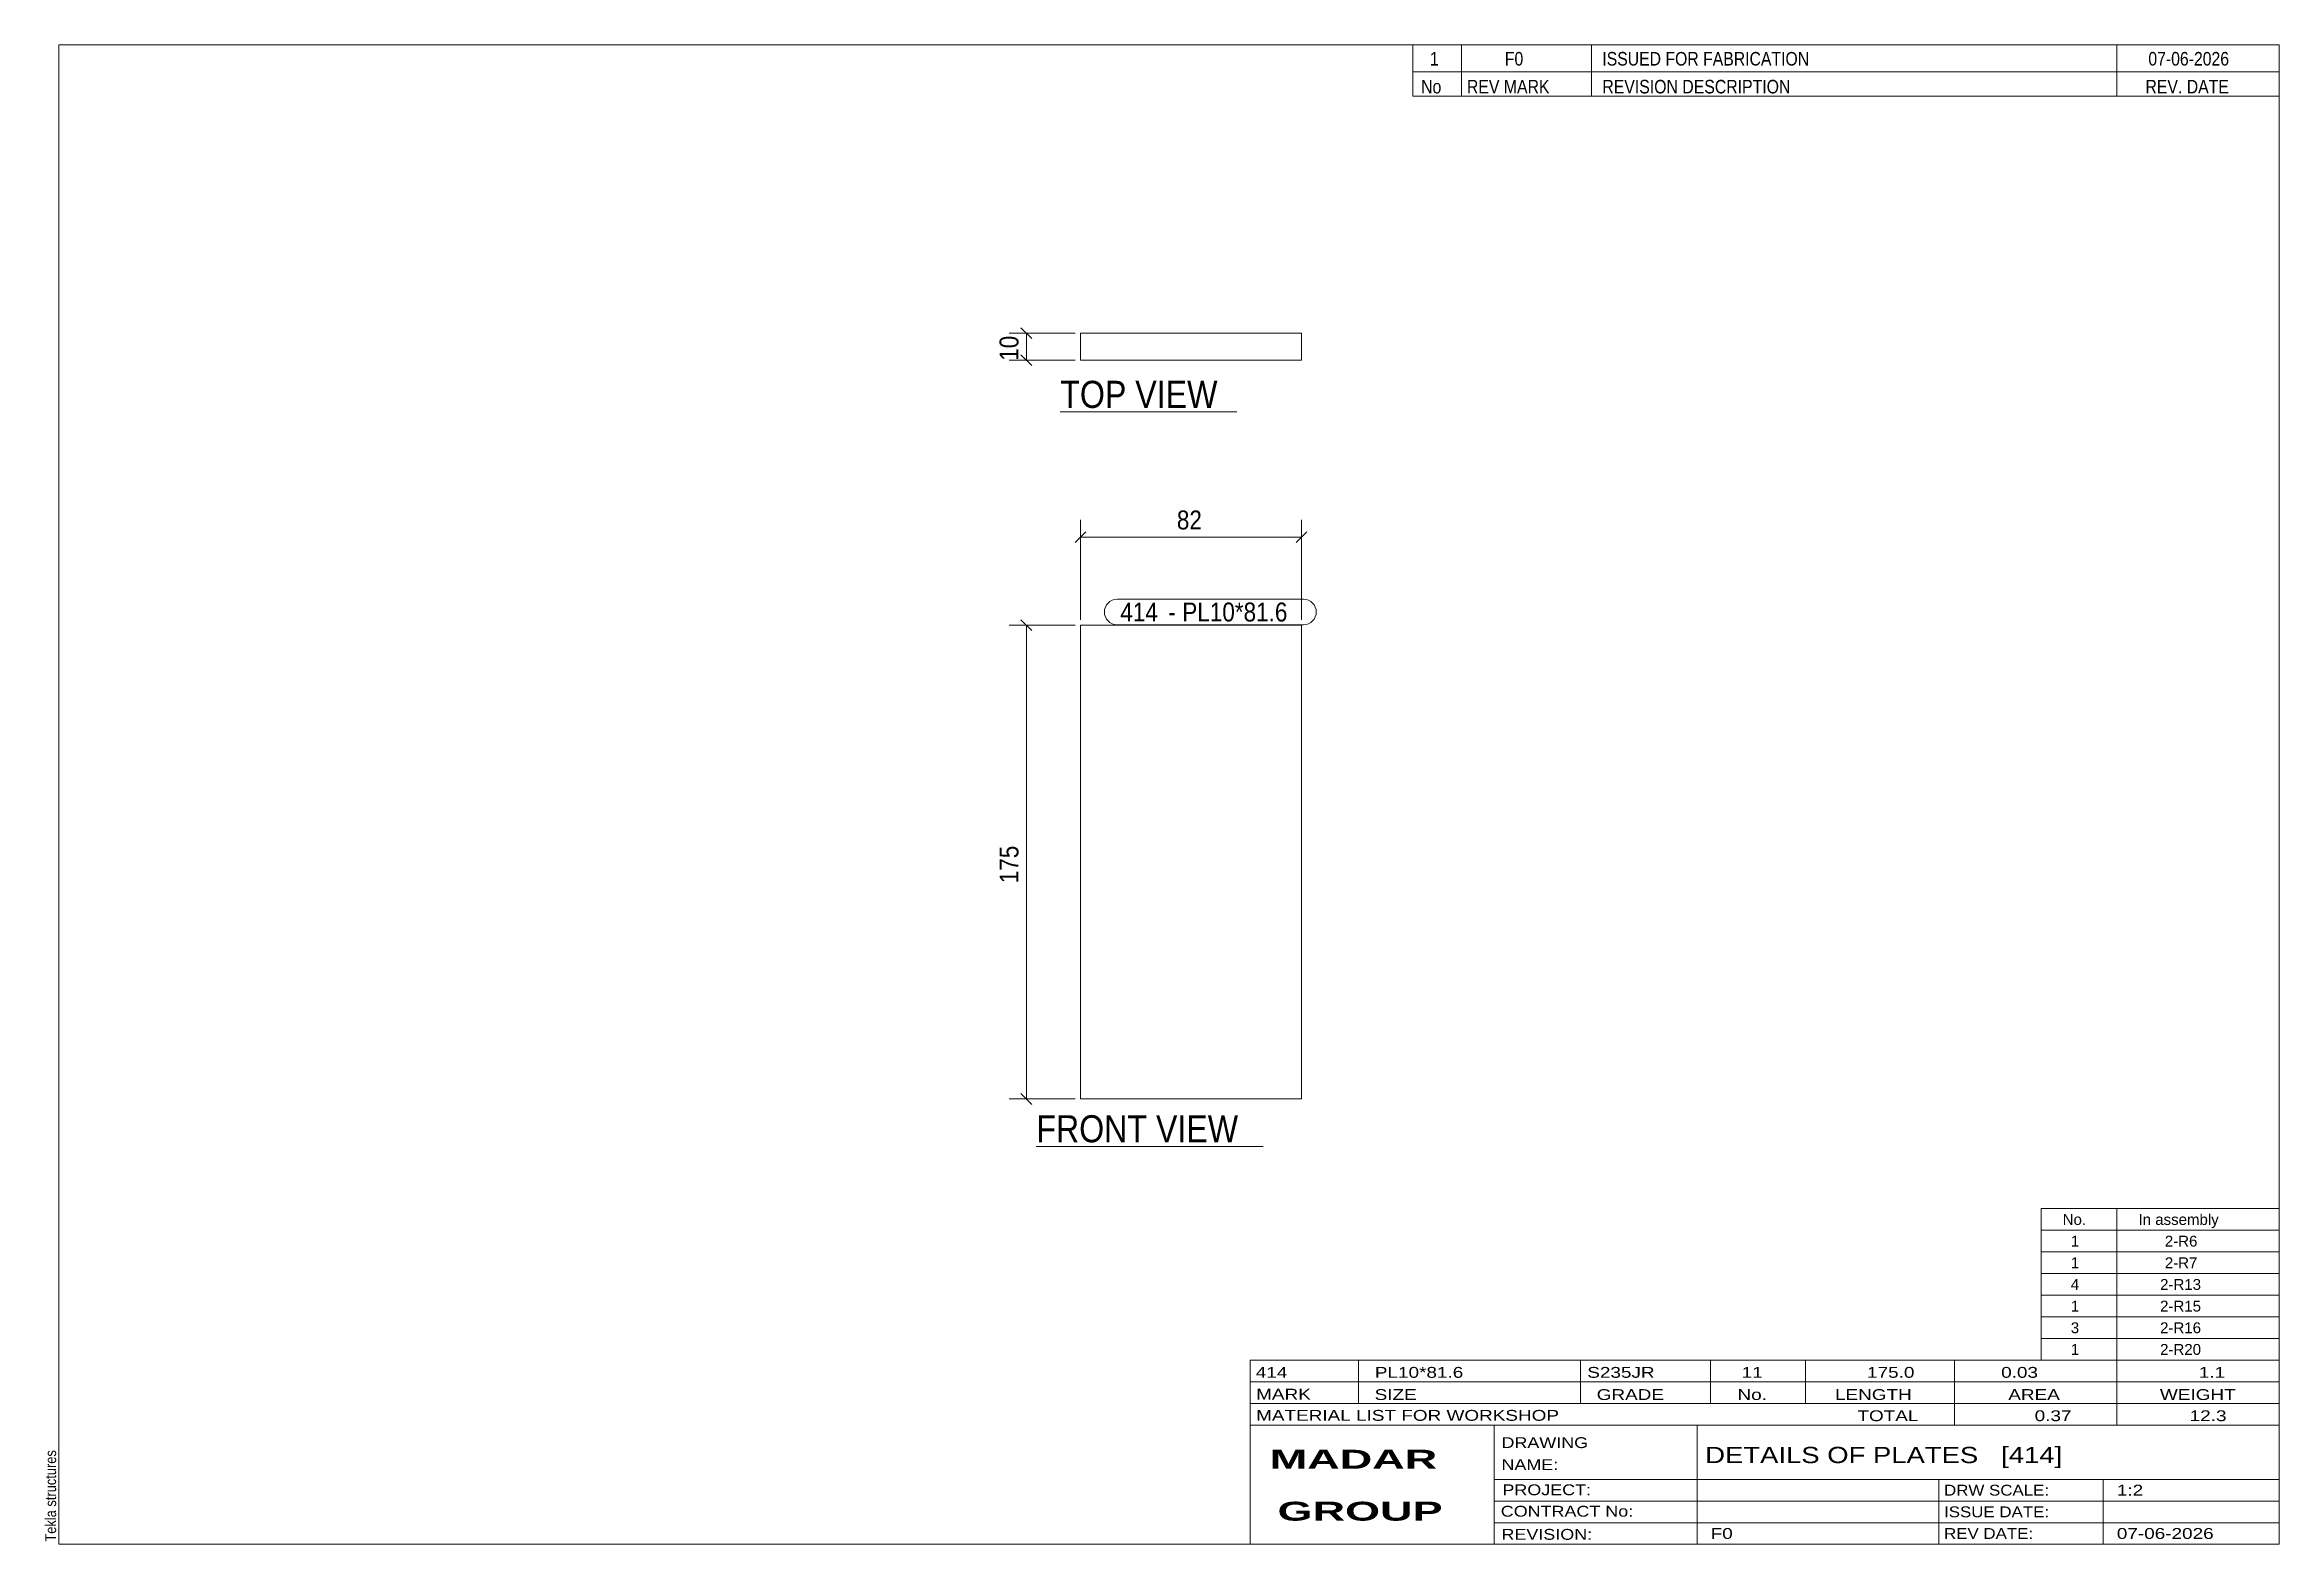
# Model space of a CAD drawing. Header units: millimetres. Extents: x 2 to 415, y 5 to 282.
import ezdxf

# ---------------------------------------------------------------- set-up
doc = ezdxf.new("R2010")
doc.units = ezdxf.units.MM
doc.linetypes.add('XKITLINE00', pattern=[0])
for name, color, linetype, lineweight in [('Dimensions', 7, 'Continuous', 0), ('DrawingSheet', 5, 'Continuous', 0), ('OtherObjectType', 7, 'Continuous', 0), ('Part', 2, 'Continuous', 0), ('PartMark', 7, 'Continuous', 0)]:
    doc.layers.add(name, color=color, linetype=linetype, lineweight=lineweight)
doc.styles.add('ARIAL', font='ARIAL.TTF')
doc.styles.add('ARIAL_BOLD', font='ARIALBD.TTF')
doc.styles.add('ARIAL_NARROW', font='ARIALN.TTF')

# ---------------------------------------------------------------- blocks, each defined once
blk = doc.blocks.new('*A1')
at = {"layer": 'Part', "color": 2, "linetype": 'XKITLINE00', "lineweight": 0}
for p, q in [((234.43, 174.76), (193.65, 174.76)), ((193.65, 174.76), (193.65, 87.26)), ((234.43, 87.26), (234.43, 174.76)), ((193.65, 87.26), (234.43, 87.26))]:
    blk.add_line(p, q, dxfattribs=at)
blk = doc.blocks.new('*A2')
at = {"layer": 'Part', "color": 2, "linetype": 'XKITLINE00', "lineweight": 0}
for p, q in [((234.43, 228.7), (193.65, 228.7)), ((193.65, 228.7), (193.65, 223.7)), ((234.43, 228.7), (234.43, 223.7)), ((234.43, 223.7), (193.65, 223.7))]:
    blk.add_line(p, q, dxfattribs=at)
blk = doc.blocks.new('*A3')
at = {"layer": 'DrawingSheet', "color": 5, "linetype": 'XKITLINE00', "lineweight": 0}
for p, q in [((415, 282), (5, 282)), ((5, 282), (5, 5)), ((415, 5), (415, 282)), ((5, 5), (415, 5))]:
    blk.add_line(p, q, dxfattribs=at)
at = {"layer": 'DrawingSheet', "color": 5, "style": 'ARIAL', "width": 0.85}
blk.add_text('Tekla structures', height=2, rotation=90, dxfattribs=at).set_placement((4.5, 5.5))
blk = doc.blocks.new('*A4')
at = {"layer": 'OtherObjectType', "color": 7, "linetype": 'XKITLINE00', "lineweight": 0}
for p, q in [((371, 67), (415, 67)), ((371, 63), (371, 67)), ((385, 63), (385, 67)), ((415, 63), (415, 67)), ((371, 63), (415, 63)), ((371, 59), (371, 63)), ((385, 59), (385, 63)), ((415, 59), (415, 63)), ((371, 59), (415, 59)), ((371, 55), (371, 59)), ((385, 55), (385, 59)), ((415, 55), (415, 59)), ((371, 55), (415, 55)), ((371, 51), (371, 55)), ((385, 51), (385, 55)), ((415, 51), (415, 55)), ((371, 51), (415, 51)), ((371, 47), (371, 51)), ((385, 47), (385, 51)), ((415, 47), (415, 51)), ((371, 47), (415, 47)), ((371, 43), (371, 47)), ((385, 43), (385, 47)), ((415, 43), (415, 47)), ((371, 43), (415, 43)), ((371, 39), (371, 43)), ((385, 39), (385, 43)), ((415, 39), (415, 43)), ((371, 39), (415, 39))]:
    blk.add_line(p, q, dxfattribs=at)
at = {"layer": 'OtherObjectType', "color": 7, "style": 'ARIAL_NARROW', "width": 1.211571}
for s, p in [('In assembly', (389, 64)), ('No.', (375, 64)), ('1', (376.5, 60)), ('2-R6', (393.86, 60)), ('1', (376.5, 56)), ('2-R7', (393.86, 56)), ('4', (376.5, 52)), ('2-R13', (392.99, 52)), ('1', (376.5, 48)), ('2-R15', (392.99, 48)), ('3', (376.5, 44)), ('2-R16', (392.99, 44)), ('1', (376.5, 40)), ('2-R20', (392.99, 40))]:
    blk.add_text(s, height=2, dxfattribs=at).set_placement(p)
blk = doc.blocks.new('*A5')
at = {"layer": 'OtherObjectType', "color": 7, "linetype": 'XKITLINE00', "lineweight": 0}
for p, q in [((255, 282), (415, 282)), ((415, 282), (255, 282)), ((255, 282), (255, 277)), ((264, 282), (264, 277)), ((288, 282), (288, 277)), ((385, 282), (385, 277)), ((415, 282), (415, 277)), ((255, 277), (415, 277)), ((255, 277), (255, 272.5)), ((255, 277), (415, 277)), ((264, 277), (264, 272.5)), ((288, 277), (288, 272.5)), ((385, 277), (385, 272.5)), ((415, 277), (415, 272.5)), ((415, 272.5), (255, 272.5))]:
    blk.add_line(p, q, dxfattribs=at)
at = {"layer": 'OtherObjectType', "color": 7, "style": 'ARIAL_NARROW'}
for s, width, p in [('1', 1.017001, (258.16, 278.15)), ('F0', 1.017001, (272, 278.15)), ('ISSUED FOR FABRICATION', 1.017001, (290, 278.15)), ('07-06-2026', 1.017001, (390.82, 278.15)), ('No', 1.02, (256.54, 273)), ('REV MARK', 1.02, (265, 273)), ('REVISION DESCRIPTION', 1.02, (290, 273)), ('REV. DATE', 1.02, (390.28, 273))]:
    blk.add_text(s, height=2.5, dxfattribs=dict(at, width=width)).set_placement(p)
blk = doc.blocks.new('*A6')
at = {"layer": 'OtherObjectType', "color": 7, "linetype": 'XKITLINE00', "lineweight": 0}
for p, q in [((225, 39), (415, 39)), ((225, 39), (225, 35)), ((225, 39), (415, 39)), ((245, 35), (245, 39)), ((286, 35), (286, 39)), ((310, 35), (310, 39)), ((327.5, 35), (327.5, 39)), ((355, 35), (355, 39)), ((385, 35), (385, 39)), ((415, 35), (415, 39)), ((225, 35), (415, 35)), ((225, 35), (225, 5)), ((225, 35), (415, 35)), ((245, 31), (245, 35)), ((286, 31), (286, 35)), ((310, 31), (310, 35)), ((327.5, 31), (327.5, 35)), ((355, 31), (355, 35)), ((385, 31), (385, 35)), ((415, 31), (415, 35)), ((225, 31), (415, 31)), ((355, 27), (355, 31)), ((385, 27), (385, 31)), ((415, 27), (415, 31)), ((225, 27), (415, 27)), ((270, 21), (270, 27)), ((307.5, 17), (307.5, 27)), ((415, 21), (415, 27)), ((270, 21), (270, 5)), ((415, 17), (415, 21)), ((270, 17), (415, 17)), ((307.5, 5), (307.5, 17)), ((352.16, 13), (352.16, 17)), ((382.5, 5), (382.5, 17)), ((415, 13), (415, 17)), ((270, 13), (415, 13)), ((352.16, 5), (352.16, 13)), ((415, 9), (415, 13)), ((270, 9), (415, 9)), ((415, 5), (415, 9)), ((225, 5), (415, 5)), ((262.5, 5), (415, 5))]:
    blk.add_line(p, q, dxfattribs=at)
at = {"layer": 'OtherObjectType', "color": 7, "style": 'ARIAL_NARROW'}
for s, height, width, p in [('414', 2, 1.525501, (226.01, 35.76)), ('PL10*81.6', 2, 1.525501, (248, 35.76)), ('S235JR', 2, 1.525501, (287.22, 35.76)), ('11', 2, 1.525501, (315.73, 35.76)), ('175.0', 2, 1.525501, (338.88, 35.76)), ('0.03', 2, 1.525501, (363.64, 35.76)), ('1.1', 2, 1.525501, (400.14, 35.76)), ('MARK', 2, 1.525501, (226.08, 31.73)), ('SIZE', 2, 1.525501, (247.96, 31.66)), ('GRADE', 2, 1.525501, (288.96, 31.66)), ('No.', 2, 1.525501, (314.96, 31.66)), ('LENGTH', 2, 1.525501, (332.96, 31.66)), ('AREA', 2, 1.525501, (364.96, 31.66)), ('WEIGHT', 2, 1.525501, (392.96, 31.66)), ('MATERIAL LIST FOR WORKSHOP', 2, 1.525501, (226.08, 27.82)), ('TOTAL', 2, 1.525501, (337.1, 27.75)), ('0.37', 2, 1.525501, (369.83, 27.75)), ('12.3', 2, 1.525501, (398.45, 27.75)), ('DRAWING', 2, 1.445, (271.38, 22.78)), ('NAME:', 2, 1.445, (271.38, 18.72)), ('DETAILS OF PLATES   [414]', 3, 1.474651, (309, 20)), ('PROJECT:', 2, 1.445, (271.55, 14.07)), ('DRW SCALE:', 2, 1.36, (353.1, 14)), ('1:2', 2, 1.525501, (385, 14)), ('CONTRACT No:', 2, 1.445, (271.25, 10.11)), ('ISSUE DATE:', 2, 1.36, (353.1, 10)), ('REVISION:', 2, 1.445, (271.38, 5.84)), ('F0', 2, 1.525501, (310, 6)), ('REV DATE:', 2, 1.36, (353.1, 6)), ('07-06-2026', 2, 1.525501, (385, 6))]:
    blk.add_text(s, height=height, dxfattribs=dict(at, width=width)).set_placement(p)
at = {"layer": 'OtherObjectType', "color": 1, "style": 'ARIAL_BOLD', "width": 1.7}
for s, p in [('MADAR ', (228.58, 18.97)), ('GROUP', (230.03, 9.37))]:
    blk.add_text(s, height=3.5, dxfattribs=at).set_placement(p)
blk = doc.blocks.new('*A7')
at = {"layer": 'Dimensions', "color": 7, "linetype": 'XKITLINE00', "lineweight": 0}
for p, q in [((193.65, 175.76), (193.65, 194.21)), ((234.43, 175.76), (234.43, 194.21)), ((194.64, 192), (192.66, 190.02)), ((193.65, 191.01), (234.43, 191.01)), ((235.42, 192), (233.44, 190.02))]:
    blk.add_line(p, q, dxfattribs=at)
at = {"layer": 'Dimensions', "color": 3}
for p in [(193.65, 191.01), (234.43, 191.01)]:
    blk.add_point(p, dxfattribs=at)
at = {"layer": 'Dimensions', "color": 3, "style": 'ARIAL', "width": 0.85}
blk.add_text('82', height=3.5, dxfattribs=at).set_placement((211.44, 192.46))
blk = doc.blocks.new('*A8')
at = {"layer": 'Dimensions', "color": 7, "linetype": 'XKITLINE00', "lineweight": 0}
for p, q in [((192.65, 174.76), (180.45, 174.76)), ((182.66, 175.75), (184.64, 173.77)), ((183.65, 87.26), (183.65, 174.76)), ((192.65, 87.26), (180.45, 87.26)), ((182.66, 88.25), (184.64, 86.27))]:
    blk.add_line(p, q, dxfattribs=at)
at = {"layer": 'Dimensions', "color": 3}
for p in [(183.65, 174.76), (183.65, 87.26)]:
    blk.add_point(p, dxfattribs=at)
at = {"layer": 'Dimensions', "color": 3, "style": 'ARIAL', "width": 0.85}
blk.add_text('175', height=3.5, rotation=90.0002, dxfattribs=at).set_placement((182.2, 127.11))
blk = doc.blocks.new('*A9')
at = {"layer": 'PartMark', "color": 7, "linetype": 'XKITLINE00', "lineweight": 0}
for p, q in [((200.4, 179.56), (234.84, 179.56)), ((200.4, 174.86), (234.84, 174.86))]:
    blk.add_line(p, q, dxfattribs=at)
for centre, start, end in [((200.4, 177.21), 90, 270), ((234.84, 177.21), 270, 90)]:
    blk.add_arc(centre, 2.35, start, end, dxfattribs=at)
at = {"layer": 'PartMark', "color": 1, "style": 'ARIAL', "width": 0.85}
blk.add_text('414', height=3.5, dxfattribs=at).set_placement((201, 175.46))
at = {"layer": 'PartMark', "color": 3, "style": 'ARIAL', "width": 0.85}
for s, p in [('PL10*81.6', (212.44, 175.46)), ('-', (209.84, 175.46))]:
    blk.add_text(s, height=3.5, dxfattribs=at).set_placement(p)
blk = doc.blocks.new('*A10')
at = {"layer": 'OtherObjectType', "color": 7, "linetype": 'XKITLINE00', "lineweight": 0}
blk.add_line((185.49, 78.51), (227.35, 78.51), dxfattribs=at)
at = {"layer": 'OtherObjectType', "color": 3, "style": 'ARIAL', "width": 0.85}
blk.add_text('FRONT VIEW', height=5, dxfattribs=at).set_placement((185.49, 79.26))
blk = doc.blocks.new('*A11')
at = {"layer": 'Dimensions', "color": 7, "linetype": 'XKITLINE00', "lineweight": 0}
for p, q in [((192.65, 228.7), (180.45, 228.7)), ((182.66, 229.69), (184.64, 227.71)), ((183.65, 223.7), (183.65, 228.7)), ((192.65, 223.7), (180.45, 223.7)), ((182.66, 224.69), (184.64, 222.71))]:
    blk.add_line(p, q, dxfattribs=at)
at = {"layer": 'Dimensions', "color": 3}
for p in [(183.65, 228.7), (183.65, 223.7)]:
    blk.add_point(p, dxfattribs=at)
at = {"layer": 'Dimensions', "color": 3, "style": 'ARIAL', "width": 0.85}
blk.add_text('10', height=3.5, rotation=90.0002, dxfattribs=at).set_placement((182.2, 223.61))
blk = doc.blocks.new('*A12')
at = {"layer": 'OtherObjectType', "color": 7, "linetype": 'XKITLINE00', "lineweight": 0}
blk.add_line((189.91, 214.16), (222.52, 214.16), dxfattribs=at)
at = {"layer": 'OtherObjectType', "color": 3, "style": 'ARIAL', "width": 0.85}
blk.add_text('TOP VIEW', height=5, dxfattribs=at).set_placement((189.91, 214.91))

msp = doc.modelspace()

# ---------------------------------------------------------------- block references
at = {"lineweight": 0}
for name in ['*A3', '*A5', '*A11', '*A2', '*A12', '*A7', '*A9', '*A8', '*A1', '*A10', '*A4', '*A6']:
    msp.add_blockref(name, (0, 0), dxfattribs=at)

doc.saveas('drawing.dxf')
